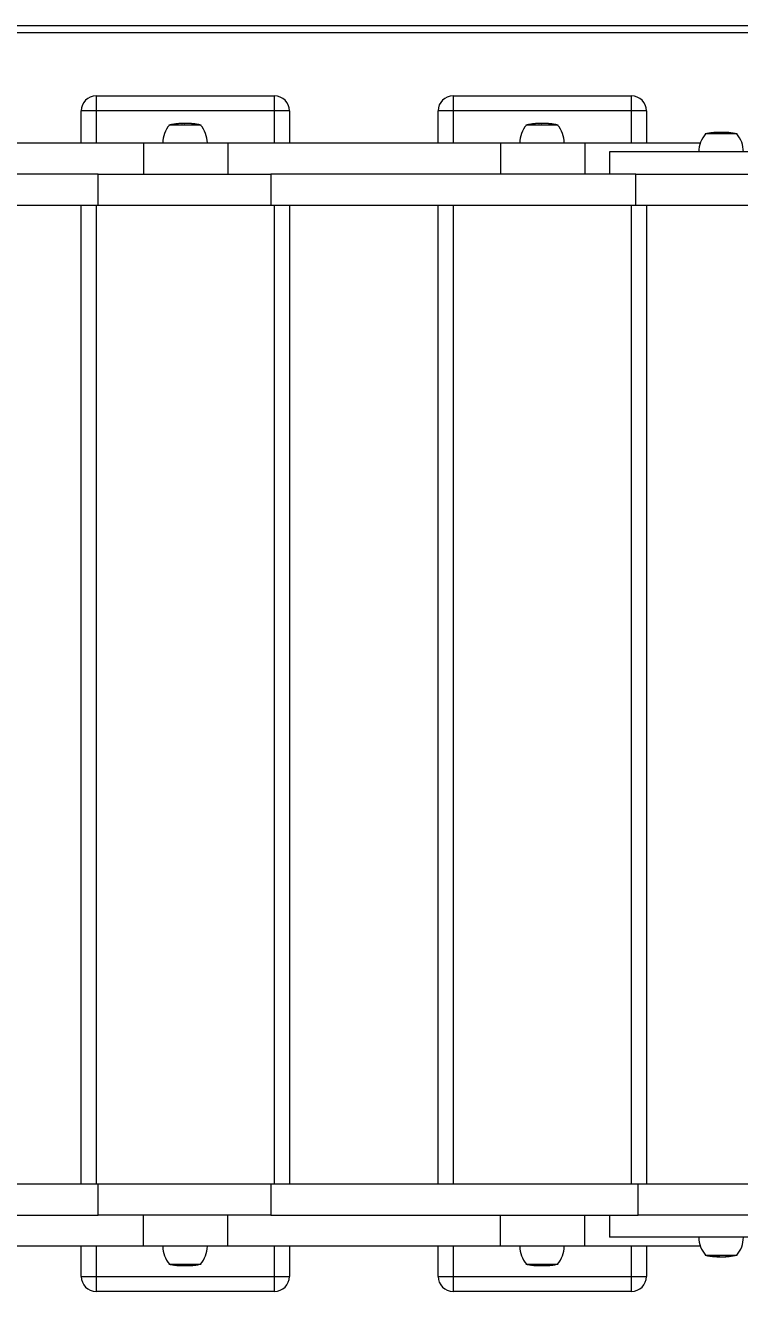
# Model space of a CAD drawing. Header units: millimetres. Extents: x -6334 to 5744, y -4425 to 2649.
# Drawn here: x -758 to -278, y 294 to 1149 of the extents above; entities that cross this region are included whole.
import ezdxf

# ---------------------------------------------------------------- set-up
doc = ezdxf.new("R2010")
doc.units = ezdxf.units.MM
for name, color, linetype in [('DIKOM_ОБЪЕКТ', 7, 'Continuous'), ('DIKOM_РАЗМЕР_ЗОНА', 7, 'Continuous'), ('DIKOM_РАЗМЕР_ОБЪЕКТА', 7, 'Continuous')]:
    doc.layers.add(name, color=color, linetype=linetype)
doc.styles.add('style1', font='arial.ttf', dxfattribs={"width": 0.8})
doc.dimstyles.new('1-50', dxfattribs={"dimtxt": 300, "dimasz": 200, "dimexe": 100, "dimexo": 0, "dimgap": 100, "dimtad": 0, "dimdec": 0, "dimtxsty": 'style1', "dimcen": 0, "dimclrd": 7, "dimclre": 7, "dimadec": 1, "dimazin": 2, "dimtfac": 1, "dimtdec": 0, "dimtmove": 0, "dimatfit": 3, "dimfxl": 0, "dimlwd": 25, "dimlwe": 18, "dimarcsym": 0})

# ---------------------------------------------------------------- blocks, each defined once
blk = doc.blocks.new('*D11')
at = {"layer": 'Defpoints', "color": 0, "transparency": 16777216}
for p in [(-4833.81, 531.61), (3566.19, 531.61), (3566.19, -3297.5)]:
    blk.add_point(p, dxfattribs=at)
at = {"layer": 'DIKOM_РАЗМЕР_ОБЪЕКТА', "color": 7, "lineweight": 18, "transparency": 16777216}
for p, q in [((-4833.81, 531.61), (-4833.81, -3397.5)), ((3566.19, 531.61), (3566.19, -3397.5))]:
    blk.add_line(p, q, dxfattribs=at)
at = {"layer": 'DIKOM_РАЗМЕР_ОБЪЕКТА', "color": 7, "lineweight": 25, "transparency": 16777216}
for p, q in [((-4633.81, -3297.5), (49.07, -3297.5)), ((3366.19, -3297.5), (965.3, -3297.5))]:
    blk.add_line(p, q, dxfattribs=at)
at = {"layer": 'DIKOM_РАЗМЕР_ОБЪЕКТА', "color": 7, "transparency": 16777216}
for points in [[(-4633.81, -3264.17), (-4633.81, -3330.84), (-4833.81, -3297.5)], [(3366.19, -3264.17), (3366.19, -3330.84), (3566.19, -3297.5)]]:
    blk.add_solid(points, dxfattribs=at)
at = {"layer": 'DIKOM_РАЗМЕР_ОБЪЕКТА', "color": 0, "transparency": 16777216, "insert": (507.19, -3297.5), "char_height": 300, "attachment_point": 5, "style": 'style1'}
blk.add_mtext('8400', dxfattribs=at)
blk = doc.blocks.new('*D12')
at = {"layer": 'Defpoints', "color": 0, "transparency": 16777216}
for p in [(-6333.81, 699.5), (5066.19, 699.5), (-6333.81, -4228.5)]:
    blk.add_point(p, dxfattribs=at)
at = {"layer": 'DIKOM_РАЗМЕР_ЗОНА', "color": 7, "lineweight": 18, "transparency": 16777216}
for p, q in [((-6333.81, 699.5), (-6333.81, -4328.5)), ((5066.19, 699.5), (5066.19, -4328.5))]:
    blk.add_line(p, q, dxfattribs=at)
at = {"layer": 'DIKOM_РАЗМЕР_ЗОНА', "color": 7, "lineweight": 25, "transparency": 16777216}
for p, q in [((-6133.81, -4228.5), (-32.7, -4228.5)), ((4866.19, -4228.5), (1047.08, -4228.5))]:
    blk.add_line(p, q, dxfattribs=at)
at = {"layer": 'DIKOM_РАЗМЕР_ЗОНА', "color": 7, "transparency": 16777216}
for points in [[(-6133.81, -4195.17), (-6133.81, -4261.84), (-6333.81, -4228.5)], [(4866.19, -4195.17), (4866.19, -4261.84), (5066.19, -4228.5)]]:
    blk.add_solid(points, dxfattribs=at)
at = {"layer": 'DIKOM_РАЗМЕР_ЗОНА', "color": 0, "transparency": 16777216, "insert": (507.19, -4228.5), "char_height": 300, "attachment_point": 5, "style": 'style1'}
blk.add_mtext('11400', dxfattribs=at)

msp = doc.modelspace()

# ---------------------------------------------------------------- linework, layer by layer
at = {"layer": 'DIKOM_ОБЪЕКТ', "color": 7, "linetype": 'Continuous', "lineweight": 15}
for p, q in [((-1366.86, 1149.5), (28.14, 1149.5)), ((73.14, 1144.5), (-1366.86, 1144.5)), ((-710.22, 1102.12), (-710.22, 1092.12)), ((-710.22, 1102.12), (-590.22, 1102.12)), ((-590.22, 1092.12), (-590.22, 1102.12)), ((-470.22, 1102.12), (-470.22, 1092.12)), ((-470.22, 1102.12), (-350.22, 1102.12)), ((-350.22, 1092.12), (-350.22, 1102.12)), ((-710.22, 1092.12), (-720.22, 1092.12)), ((-720.22, 1070.5), (-720.22, 1092.12)), ((-590.22, 1092.12), (-710.22, 1092.12)), ((-710.22, 1092.12), (-710.22, 1070.5)), ((-580.22, 1092.12), (-590.22, 1092.12)), ((-590.22, 1070.5), (-590.22, 1092.12)), ((-580.22, 1092.12), (-580.22, 1070.5)), ((-470.22, 1092.12), (-480.22, 1092.12)), ((-480.22, 1070.5), (-480.22, 1092.12)), ((-350.22, 1092.12), (-470.22, 1092.12)), ((-470.22, 1092.12), (-470.22, 1070.5)), ((-340.22, 1092.12), (-350.22, 1092.12)), ((-350.22, 1070.5), (-350.22, 1092.12)), ((-340.22, 1092.12), (-340.22, 1070.5)), ((-650.34, 1082.5), (-661.21, 1082.5)), ((-657.9, 1083.09), (-657.91, 1083.09)), ((-656.64, 1083.26), (-657.9, 1083.09)), ((-657.45, 1083.16), (-657.47, 1083.16)), ((-656.68, 1083.26), (-657.45, 1083.16)), ((-654.31, 1083.46), (-654.32, 1083.46)), ((-653.86, 1083.49), (-654.31, 1083.46)), ((-653.87, 1083.49), (-653.86, 1083.49)), ((-652.59, 1083.53), (-653.04, 1083.52)), ((-652.6, 1083.55), (-652.41, 1083.55)), ((-652.6, 1083.55), (-652.6, 1083.53)), ((-652.59, 1083.55), (-652.59, 1083.53)), ((-651.87, 1083.55), (-651.9, 1083.55)), ((-650.93, 1083.55), (-651.88, 1083.55)), ((-650.26, 1083.55), (-650.65, 1083.55)), ((-639.61, 1082.5), (-650.34, 1082.5)), ((-649.46, 1083.55), (-650.26, 1083.55)), ((-649.16, 1083.55), (-649.26, 1083.55)), ((-648.93, 1083.55), (-649.16, 1083.55)), ((-645.95, 1083.43), (-645.96, 1083.42)), ((-645.5, 1083.39), (-645.95, 1083.43)), ((-645.51, 1083.4), (-645.51, 1083.39)), ((-645.51, 1083.39), (-645.5, 1083.39)), ((-644.51, 1083.29), (-645.04, 1083.35)), ((-644.95, 1083.34), (-644.42, 1083.31)), ((-644.05, 1083.24), (-644.51, 1083.29)), ((-644.42, 1083.31), (-644.42, 1083.29)), ((-644.26, 1083.28), (-644.25, 1083.28)), ((-644.26, 1083.28), (-644.26, 1083)), ((-644.25, 1083.28), (-644.25, 1083)), ((-644.06, 1083.27), (-643.58, 1083.19)), ((-644.06, 1083.27), (-644.06, 1083)), ((-643.52, 1083.18), (-644.05, 1083.24)), ((-643.04, 1083.11), (-643.05, 1083.12)), ((-642.59, 1083.04), (-643.04, 1083.11)), ((-642.6, 1083.04), (-642.59, 1083.04)), ((-410.34, 1082.5), (-421.21, 1082.5)), ((-417.9, 1083.09), (-417.91, 1083.09)), ((-416.64, 1083.26), (-417.9, 1083.09)), ((-417.45, 1083.16), (-417.47, 1083.16)), ((-416.68, 1083.26), (-417.45, 1083.16)), ((-414.31, 1083.46), (-414.32, 1083.46)), ((-413.86, 1083.49), (-414.31, 1083.46)), ((-413.87, 1083.49), (-413.86, 1083.49)), ((-412.59, 1083.53), (-413.04, 1083.52)), ((-412.6, 1083.55), (-412.41, 1083.55)), ((-412.6, 1083.55), (-412.6, 1083.53)), ((-412.59, 1083.55), (-412.59, 1083.53)), ((-411.87, 1083.55), (-411.9, 1083.55)), ((-410.93, 1083.55), (-411.88, 1083.55)), ((-410.26, 1083.55), (-410.65, 1083.55)), ((-399.61, 1082.5), (-410.34, 1082.5)), ((-409.46, 1083.55), (-410.26, 1083.55)), ((-409.16, 1083.55), (-409.26, 1083.55)), ((-408.93, 1083.55), (-409.16, 1083.55)), ((-405.95, 1083.43), (-405.96, 1083.42)), ((-405.5, 1083.39), (-405.95, 1083.43)), ((-405.51, 1083.4), (-405.51, 1083.39)), ((-405.51, 1083.39), (-405.5, 1083.39)), ((-404.51, 1083.29), (-405.04, 1083.35)), ((-404.95, 1083.34), (-404.42, 1083.31)), ((-404.05, 1083.24), (-404.51, 1083.29)), ((-404.42, 1083.31), (-404.42, 1083.29)), ((-404.26, 1083.28), (-404.25, 1083.28)), ((-404.26, 1083.28), (-404.26, 1083)), ((-404.25, 1083.28), (-404.25, 1083)), ((-404.06, 1083.27), (-403.58, 1083.19)), ((-404.06, 1083.27), (-404.06, 1083)), ((-403.52, 1083.18), (-404.05, 1083.24)), ((-403.04, 1083.11), (-403.05, 1083.12)), ((-402.59, 1083.04), (-403.04, 1083.11)), ((-402.6, 1083.04), (-402.59, 1083.04)), ((-861.56, 1070.5), (-678.35, 1070.5)), ((-678.35, 1070.5), (-678.35, 1049.5)), ((-678.35, 1070.5), (-621.56, 1070.5)), ((-621.56, 1070.5), (-621.56, 1049.5)), ((-621.56, 1070.5), (-438.35, 1070.5)), ((-438.35, 1070.5), (-438.35, 1049.5)), ((-438.35, 1070.5), (-381.56, 1070.5)), ((-381.56, 1070.5), (-381.56, 1049.5)), ((-381.56, 1070.5), (-303.91, 1070.5)), ((-286.12, 1076.5), (-300.75, 1076.5)), ((-297.64, 1077.08), (-297.08, 1077.16)), ((-296.39, 1077.09), (-297.64, 1077.08)), ((-297.07, 1077.16), (-296.36, 1077.25)), ((-296.11, 1077.16), (-297.07, 1077.16)), ((-296.5, 1077.24), (-296.5, 1077.23)), ((-295.21, 1077.26), (-296.39, 1077.09)), ((-295.4, 1077.26), (-296.11, 1077.16)), ((-296.11, 1077.13), (-296.11, 1077.16)), ((-295.4, 1077.23), (-295.4, 1077.26)), ((-294.28, 1077.45), (-293.86, 1077.48)), ((-293.04, 1077.46), (-294.14, 1077.46)), ((-292.61, 1077.49), (-293.04, 1077.46)), ((-291.42, 1077.53), (-291.85, 1077.52)), ((-291.3, 1077.55), (-291.5, 1077.55)), ((-289.96, 1077.55), (-291.31, 1077.55)), ((-289.63, 1077.55), (-289.96, 1077.55)), ((-289.69, 1077.55), (-289.96, 1077.55)), ((-288.67, 1077.55), (-289.3, 1077.55)), ((-289.24, 1077.56), (-289.24, 1077.55)), ((-288.51, 1077.55), (-288.67, 1077.55)), ((-288.48, 1077.55), (-288.51, 1077.55)), ((-279.15, 1076.5), (-286.12, 1076.5)), ((-364.95, 1064.5), (-364.95, 1049.5)), ((-214.95, 1064.5), (-364.95, 1064.5)), ((-708.74, 1049.5), (-955.58, 1049.5)), ((-708.74, 1028.5), (-708.74, 1049.5)), ((-708.74, 1049.5), (-592.62, 1049.5)), ((-592.62, 1049.5), (-592.62, 1028.5)), ((-347.23, 1049.5), (-592.62, 1049.5)), ((-347.23, 1028.5), (-347.23, 1049.5)), ((-347.23, 1049.5), (-235.52, 1049.5)), ((-708.74, 1028.5), (-955.58, 1028.5)), ((-720.22, 370.5), (-720.22, 1028.5)), ((-710.22, 1028.5), (-710.22, 370.5)), ((-592.62, 1028.5), (-708.74, 1028.5)), ((-347.23, 1028.5), (-592.62, 1028.5)), ((-590.22, 370.5), (-590.22, 1028.5)), ((-580.22, 1028.5), (-580.22, 370.5)), ((-480.22, 370.5), (-480.22, 1028.5)), ((-470.22, 1028.5), (-470.22, 370.5)), ((-350.22, 370.5), (-350.22, 1028.5)), ((-235.52, 1028.5), (-347.23, 1028.5)), ((-340.22, 1028.5), (-340.22, 370.5)), ((-954.12, 370.5), (-708.73, 370.5)), ((-708.73, 349.5), (-708.73, 370.5)), ((-708.73, 370.5), (-592.61, 370.5)), ((-592.61, 370.5), (-592.61, 349.5)), ((-592.61, 370.5), (-345.77, 370.5)), ((-345.77, 349.5), (-345.77, 370.5)), ((-345.77, 370.5), (-234.1, 370.5)), ((-954.12, 349.5), (-708.73, 349.5)), ((-592.61, 349.5), (-708.73, 349.5)), ((-678.35, 328.5), (-678.35, 349.5)), ((-621.56, 328.5), (-621.56, 349.5)), ((-592.61, 349.5), (-345.77, 349.5)), ((-438.35, 328.5), (-438.35, 349.5)), ((-381.56, 328.5), (-381.56, 349.5)), ((-364.95, 349.5), (-364.95, 334.5)), ((-234.1, 349.5), (-345.77, 349.5)), ((-214.95, 334.5), (-364.95, 334.5)), ((-678.35, 328.5), (-861.56, 328.5)), ((-720.22, 308.12), (-720.22, 328.5)), ((-710.22, 328.5), (-710.22, 308.12)), ((-621.56, 328.5), (-678.35, 328.5)), ((-438.35, 328.5), (-621.56, 328.5)), ((-590.22, 308.12), (-590.22, 328.5)), ((-580.22, 328.5), (-580.22, 308.12)), ((-480.22, 308.12), (-480.22, 328.5)), ((-470.22, 328.5), (-470.22, 308.12)), ((-381.56, 328.5), (-438.35, 328.5)), ((-303.91, 328.5), (-381.56, 328.5)), ((-350.22, 308.12), (-350.22, 328.5)), ((-340.22, 328.5), (-340.22, 308.12)), ((-300.75, 322.5), (-279.15, 322.5)), ((-297.55, 321.91), (-296.31, 321.92)), ((-296.99, 321.83), (-297.55, 321.91)), ((-296.27, 321.74), (-296.98, 321.84)), ((-296.98, 321.84), (-296.03, 321.84)), ((-296.37, 321.75), (-296.37, 321.75)), ((-296.31, 321.92), (-295.17, 321.76)), ((-296.03, 321.84), (-296.03, 321.88)), ((-296.03, 321.84), (-295.33, 321.75)), ((-295.33, 321.78), (-295.33, 321.75)), ((-294.2, 321.54), (-292.95, 321.55)), ((-293.77, 321.51), (-294.2, 321.54)), ((-292.95, 321.55), (-292.53, 321.52)), ((-292.58, 321.47), (-292.7, 321.47)), ((-291.76, 321.48), (-291.34, 321.47)), ((-291.43, 321.45), (-291.35, 321.45)), ((-290.93, 321.45), (-291.39, 321.45)), ((-291.35, 321.45), (-290.94, 321.45)), ((-290.34, 321.45), (-289.66, 321.45)), ((-289.66, 321.45), (-288.75, 321.45)), ((-289.16, 321.45), (-289.16, 321.44)), ((-288.75, 321.45), (-288.55, 321.45)), ((-288.55, 321.45), (-288.48, 321.45)), ((-285.13, 321.58), (-284.47, 321.64)), ((-720.22, 308.12), (-710.22, 308.12)), ((-710.22, 308.12), (-710.22, 298.12)), ((-710.22, 308.12), (-590.22, 308.12)), ((-661.21, 316.5), (-639.61, 316.5)), ((-657.47, 315.85), (-657.92, 315.91)), ((-657.91, 315.91), (-657.9, 315.92)), ((-657.9, 315.92), (-656.69, 315.76)), ((-657.47, 315.86), (-657.47, 315.84)), ((-657.47, 315.84), (-657.45, 315.84)), ((-657.45, 315.84), (-656.7, 315.75)), ((-654.32, 315.54), (-654.31, 315.55)), ((-653.88, 315.51), (-654.32, 315.54)), ((-654.31, 315.55), (-653.86, 315.52)), ((-653.88, 315.51), (-653.88, 315.52)), ((-652.61, 315.47), (-653.06, 315.48)), ((-653.04, 315.49), (-652.59, 315.47)), ((-652.61, 315.47), (-652.61, 315.47)), ((-652.6, 315.45), (-652.6, 315.47)), ((-652.6, 315.45), (-652.6, 315.47)), ((-652, 315.45), (-652.18, 315.45)), ((-651.88, 315.45), (-650.93, 315.45)), ((-650.63, 315.45), (-649.58, 315.45)), ((-649.58, 315.45), (-649.47, 315.45)), ((-649.32, 315.45), (-649.49, 315.45)), ((-649.25, 315.45), (-648.93, 315.45)), ((-646.55, 315.52), (-646.55, 316)), ((-645.96, 315.58), (-645.95, 315.58)), ((-645.95, 315.58), (-645.24, 315.64)), ((-645.52, 315.61), (-645.95, 315.58)), ((-645.52, 315.61), (-645.52, 315.62)), ((-645.5, 315.6), (-645.51, 315.61)), ((-645.5, 315.6), (-645.5, 315.62)), ((-645.48, 315.6), (-645.5, 315.6)), ((-645.06, 315.65), (-645.48, 315.6)), ((-645.48, 315.6), (-645.48, 315.62)), ((-645.24, 315.64), (-644.64, 315.68)), ((-643.86, 315.77), (-643.22, 315.87)), ((-643.05, 315.88), (-643.49, 315.83)), ((-643.22, 315.87), (-642.59, 315.96)), ((-643.05, 315.88), (-643.05, 315.9)), ((-643.04, 315.88), (-643.05, 315.88)), ((-643.05, 315.88), (-643.04, 315.88)), ((-642.61, 315.96), (-643.04, 315.89)), ((-643.04, 315.88), (-643.04, 315.9)), ((-642.61, 315.96), (-642.61, 315.96)), ((-642.59, 315.96), (-642.6, 315.96)), ((-590.22, 308.12), (-580.22, 308.12)), ((-590.22, 298.12), (-590.22, 308.12)), ((-480.22, 308.12), (-470.22, 308.12)), ((-470.22, 308.12), (-470.22, 298.12)), ((-470.22, 308.12), (-350.22, 308.12)), ((-421.21, 316.5), (-399.61, 316.5)), ((-417.47, 315.85), (-417.92, 315.91)), ((-417.91, 315.91), (-417.9, 315.92)), ((-417.9, 315.92), (-416.69, 315.76)), ((-417.47, 315.86), (-417.47, 315.84)), ((-417.47, 315.84), (-417.45, 315.84)), ((-417.45, 315.84), (-416.7, 315.75)), ((-414.32, 315.54), (-414.31, 315.55)), ((-413.88, 315.51), (-414.32, 315.54)), ((-414.31, 315.55), (-413.86, 315.52)), ((-413.88, 315.51), (-413.88, 315.52)), ((-412.61, 315.47), (-413.06, 315.48)), ((-413.04, 315.49), (-412.59, 315.47)), ((-412.61, 315.47), (-412.61, 315.47)), ((-412.6, 315.45), (-412.6, 315.47)), ((-412.6, 315.45), (-412.6, 315.47)), ((-412, 315.45), (-412.18, 315.45)), ((-411.88, 315.45), (-410.93, 315.45)), ((-410.63, 315.45), (-409.58, 315.45)), ((-409.58, 315.45), (-409.47, 315.45)), ((-409.32, 315.45), (-409.49, 315.45)), ((-409.25, 315.45), (-408.93, 315.45)), ((-406.55, 315.52), (-406.55, 316)), ((-405.96, 315.58), (-405.95, 315.58)), ((-405.95, 315.58), (-405.24, 315.64)), ((-405.52, 315.61), (-405.95, 315.58)), ((-405.52, 315.61), (-405.52, 315.62)), ((-405.5, 315.6), (-405.51, 315.61)), ((-405.5, 315.6), (-405.5, 315.62)), ((-405.48, 315.6), (-405.5, 315.6)), ((-405.06, 315.65), (-405.48, 315.6)), ((-405.48, 315.6), (-405.48, 315.62)), ((-405.24, 315.64), (-404.64, 315.68)), ((-403.86, 315.77), (-403.22, 315.87)), ((-403.05, 315.88), (-403.49, 315.83)), ((-403.22, 315.87), (-402.59, 315.96)), ((-403.05, 315.88), (-403.05, 315.9)), ((-403.04, 315.88), (-403.05, 315.88)), ((-403.05, 315.88), (-403.04, 315.88)), ((-402.61, 315.96), (-403.04, 315.89)), ((-403.04, 315.88), (-403.04, 315.9)), ((-402.61, 315.96), (-402.61, 315.96)), ((-402.59, 315.96), (-402.6, 315.96)), ((-350.22, 298.12), (-350.22, 308.12)), ((-350.22, 308.12), (-340.22, 308.12)), ((-590.22, 298.12), (-710.22, 298.12)), ((-350.22, 298.12), (-470.22, 298.12))]:
    msp.add_line(p, q, dxfattribs=at)
at = {"layer": 'DIKOM_ОБЪЕКТ', "color": 7, "linetype": 'Continuous', "lineweight": 15, "flags": 128}
for points in [[(-643.48, 315.8), (-643.43, 315.81), (-643.37, 315.82), (-643.32, 315.83), (-643.26, 315.83), (-643.21, 315.84), (-643.16, 315.85), (-643.1, 315.86), (-643.05, 315.86)], [(-403.48, 315.8), (-403.43, 315.81), (-403.37, 315.82), (-403.32, 315.83), (-403.26, 315.83), (-403.21, 315.84), (-403.16, 315.85), (-403.1, 315.86), (-403.05, 315.86)]]:
    msp.add_lwpolyline(points, dxfattribs=at)
at = {"layer": 'DIKOM_ОБЪЕКТ', "color": 7, "linetype": 'Continuous', "lineweight": 15}
for centre, radius, start, end in [((-710.22, 1092.12), 10, 90, 180), ((-590.22, 1092.12), 10, 0, 90), ((-470.22, 1092.12), 10, 90, 180), ((-350.22, 1092.12), 10, 0, 90), ((-646.73, 1070.34), 18.68, 139.37884, 179.50907), ((-651.88, 1041.72), 41.84, 98.30033, 102.87962), ((-651.88, 1041.72), 41.84, 94.92894, 97.66997), ((-651.88, 1041.72), 41.84, 93.34938, 94.30938), ((-651.88, 1041.72), 41.84, 91.60238, 92.72417), ((-651.88, 1041.72), 41.84, 90, 90.36892), ((-648.93, 1041.72), 41.84, 87.39809, 90), ((-648.93, 1041.72), 41.84, 85.92685, 86.77427), ((-648.93, 1041.72), 41.84, 84.66267, 85.3033), ((-648.93, 1041.72), 41.84, 83.07159, 84.08144), ((-648.93, 1041.72), 41.84, 81.91576, 82.55803), ((-648.93, 1041.72), 41.84, 77.12038, 81.28425), ((-654.08, 1070.34), 18.68, 0.49093, 40.62116), ((-406.73, 1070.34), 18.68, 139.37884, 179.50907), ((-411.88, 1041.72), 41.84, 98.30033, 102.87962), ((-411.88, 1041.72), 41.84, 94.92894, 97.66997), ((-411.88, 1041.72), 41.84, 93.34938, 94.30938), ((-411.88, 1041.72), 41.84, 91.60238, 92.72417), ((-411.88, 1041.72), 41.84, 90, 90.36892), ((-408.93, 1041.72), 41.84, 87.39809, 90), ((-408.93, 1041.72), 41.84, 85.92685, 86.77427), ((-408.93, 1041.72), 41.84, 84.66267, 85.3033), ((-408.93, 1041.72), 41.84, 83.07159, 84.08144), ((-408.93, 1041.72), 41.84, 81.91576, 82.55803), ((-408.93, 1041.72), 41.84, 77.12038, 81.28425), ((-414.08, 1070.34), 18.68, 0.49093, 40.62116), ((-286.28, 1064.34), 18.68, 139.37884, 179.50907), ((-291.43, 1035.72), 41.84, 95.73571, 102.87962), ((-291.43, 1035.72), 41.84, 93.72055, 95.73571), ((-291.43, 1035.72), 41.84, 91.85325, 93.05349), ((-291.43, 1035.72), 41.84, 90.47594, 91.18761), ((-288.48, 1035.72), 41.84, 90, 90.53333), ((-288.48, 1035.72), 41.84, 87.87064, 90), ((-288.48, 1035.72), 41.84, 85.52986, 87.20728), ((-288.48, 1035.72), 41.84, 84.92801, 85.52986), ((-288.48, 1035.72), 41.84, 77.12038, 84.92801), ((-293.63, 1064.34), 18.68, 0.49093, 40.62116), ((-286.28, 334.66), 18.68, 180.49093, 220.62116), ((-293.63, 334.66), 18.68, 319.37884, 359.50907), ((-646.73, 328.66), 18.68, 180.49093, 220.62116), ((-654.08, 328.66), 18.68, 319.37884, 359.50907), ((-406.73, 328.66), 18.68, 180.49093, 220.62116), ((-414.08, 328.66), 18.68, 319.37884, 359.50907), ((-291.43, 363.28), 41.84, 257.12038, 266.28083), ((-291.43, 363.28), 41.84, 268.80931, 270), ((-288.48, 363.28), 41.84, 270, 272.42472), ((-288.48, 363.28), 41.84, 273.03559, 274.49458), ((-288.48, 363.28), 41.84, 275.49956, 282.87962), ((-710.22, 308.12), 10, 180, 270), ((-651.88, 357.28), 41.84, 257.12038, 261.69958), ((-651.88, 357.28), 41.84, 262.3311, 265.09736), ((-651.88, 357.28), 41.84, 265.74802, 266.64999), ((-651.88, 357.28), 41.84, 267.27458, 268.39587), ((-651.88, 357.28), 41.84, 269.59572, 270), ((-648.93, 357.28), 41.84, 270, 272.64345), ((-648.93, 357.28), 41.84, 273.27142, 274.07339), ((-648.93, 357.28), 41.84, 274.69774, 275.30981), ((-648.93, 357.28), 41.84, 275.88897, 276.9689), ((-648.93, 357.28), 41.84, 278.71513, 282.87962), ((-590.22, 308.12), 10, 270, 0), ((-470.22, 308.12), 10, 180, 270), ((-411.88, 357.28), 41.84, 257.12038, 261.69958), ((-411.88, 357.28), 41.84, 262.3311, 265.09736), ((-411.88, 357.28), 41.84, 265.74802, 266.64999), ((-411.88, 357.28), 41.84, 267.27458, 268.39587), ((-411.88, 357.28), 41.84, 269.59572, 270), ((-408.93, 357.28), 41.84, 270, 272.64345), ((-408.93, 357.28), 41.84, 273.27142, 274.07339), ((-408.93, 357.28), 41.84, 274.69774, 275.30981), ((-408.93, 357.28), 41.84, 275.88897, 276.9689), ((-408.93, 357.28), 41.84, 278.71513, 282.87962), ((-350.22, 308.12), 10, 270, 0)]:
    msp.add_arc(centre, radius, start, end, dxfattribs=at)
for points, knots in [([(-655.46, 1083.4), (-655.47, 1083.4), (-655.48, 1083.4), (-655.65, 1083.38), (-655.86, 1083.35), (-656.17, 1083.32), (-656.47, 1083.29), (-656.65, 1083.27), (-656.68, 1083.26)], [0, 0, 0, 0, 0.30602, 0.461631, 0.588463, 0.743752, 0.947742, 1, 1, 1, 1]), ([(-655.01, 1083.44), (-655.03, 1083.43), (-655.06, 1083.43), (-655.33, 1083.4), (-655.61, 1083.37), (-656.05, 1083.32), (-656.4, 1083.28), (-656.64, 1083.26)], [0, 0, 0, 0, 0.3214528, 0.4836507, 0.614789, 0.7455687, 1, 1, 1, 1]), ([(-653.04, 1083.52), (-653.04, 1083.52), (-653.05, 1083.54), (-653.05, 1083.53), (-653.05, 1083.53)], [0, 0, 0, 0, 0.377235, 1, 1, 1, 1]), ([(-652.61, 1083.53), (-652.61, 1083.53), (-652.6, 1083.54), (-652.6, 1083.55), (-652.6, 1083.55)], [0, 0, 0, 0, 0.343851, 1, 1, 1, 1]), ([(-652.59, 1083.55), (-652.59, 1083.55), (-652.59, 1083.54), (-652.59, 1083.54), (-652.59, 1083.53)], [0, 0, 0, 0, 0.36311, 1, 1, 1, 1]), ([(-652.15, 1083.55), (-652.18, 1083.55), (-652.33, 1083.55), (-652.48, 1083.55), (-652.59, 1083.55)], [0, 0, 0, 0, 0.196819, 1, 1, 1, 1]), ([(-650.73, 1083.55), (-650.8, 1083.55), (-650.87, 1083.55), (-650.93, 1083.55), (-650.93, 1083.55)], [0, 0, 0, 0, 0.993083, 1, 1, 1, 1]), ([(-650.85, 1083.55), (-650.8, 1083.55), (-650.73, 1083.55), (-650.66, 1083.55), (-650.64, 1083.55)], [0, 0, 0, 0, 0.756229, 1, 1, 1, 1]), ([(-650.12, 1083.55), (-650.21, 1083.55), (-650.42, 1083.55), (-650.62, 1083.55), (-650.73, 1083.55)], [0, 0, 0, 0, 0.447802, 1, 1, 1, 1]), ([(-650.12, 1083.55), (-650.19, 1083.55), (-650.26, 1083.55), (-650.34, 1083.55), (-650.35, 1083.55)], [0, 0, 0, 0, 0.859611, 1, 1, 1, 1]), ([(-648.22, 1083.53), (-648.4, 1083.54), (-648.77, 1083.55), (-649.22, 1083.55), (-649.4, 1083.55), (-649.47, 1083.55)], [0, 0, 0, 0, 0.392712, 0.789683, 1, 1, 1, 1]), ([(-648.23, 1083.54), (-648.4, 1083.54), (-648.7, 1083.55), (-649.05, 1083.55), (-649.25, 1083.55), (-649.31, 1083.55), (-649.32, 1083.55)], [0, 0, 0, 0, 0.3732856, 0.6486907, 0.9233344, 1, 1, 1, 1]), ([(-647.01, 1083.51), (-647.02, 1083.51), (-647.05, 1083.51), (-647.32, 1083.52), (-647.62, 1083.52), (-647.94, 1083.53), (-648.15, 1083.54), (-648.23, 1083.54)], [0, 0, 0, 0, 0.332126, 0.51808, 0.70433, 0.883949, 1, 1, 1, 1]), ([(-646.55, 1083.48), (-646.57, 1083.49), (-646.6, 1083.49), (-646.94, 1083.5), (-647.37, 1083.51), (-647.82, 1083.52), (-648.11, 1083.53), (-648.22, 1083.53)], [0, 0, 0, 0, 0.284202, 0.485157, 0.686039, 0.881341, 1, 1, 1, 1]), ([(-644.42, 1083.31), (-644.4, 1083.3), (-644.37, 1083.3), (-644.31, 1083.29), (-644.28, 1083.28), (-644.26, 1083.28)], [0, 0, 0, 0, 0.283383, 0.567176, 1, 1, 1, 1]), ([(-644.25, 1083.28), (-644.22, 1083.28), (-644.17, 1083.27), (-644.11, 1083.27), (-644.08, 1083.27), (-644.06, 1083.27)], [0, 0, 0, 0, 0.499905, 0.749806, 1, 1, 1, 1]), ([(-415.46, 1083.4), (-415.47, 1083.4), (-415.48, 1083.4), (-415.65, 1083.38), (-415.86, 1083.35), (-416.17, 1083.32), (-416.47, 1083.29), (-416.65, 1083.27), (-416.68, 1083.26)], [0, 0, 0, 0, 0.30602, 0.461631, 0.588462, 0.743756, 0.947744, 1, 1, 1, 1]), ([(-415.01, 1083.44), (-415.03, 1083.43), (-415.06, 1083.43), (-415.33, 1083.4), (-415.61, 1083.37), (-416.05, 1083.32), (-416.4, 1083.28), (-416.64, 1083.26)], [0, 0, 0, 0, 0.321452, 0.483651, 0.614787, 0.745567, 1, 1, 1, 1]), ([(-413.04, 1083.52), (-413.04, 1083.52), (-413.05, 1083.54), (-413.05, 1083.53), (-413.05, 1083.53)], [0, 0, 0, 0, 0.3772352, 1, 1, 1, 1]), ([(-412.61, 1083.53), (-412.61, 1083.53), (-412.6, 1083.54), (-412.6, 1083.55), (-412.6, 1083.55)], [0, 0, 0, 0, 0.343851, 1, 1, 1, 1]), ([(-412.59, 1083.55), (-412.59, 1083.55), (-412.59, 1083.54), (-412.59, 1083.54), (-412.59, 1083.53)], [0, 0, 0, 0, 0.36311, 1, 1, 1, 1]), ([(-412.15, 1083.55), (-412.18, 1083.55), (-412.33, 1083.55), (-412.48, 1083.55), (-412.59, 1083.55)], [0, 0, 0, 0, 0.19682, 1, 1, 1, 1]), ([(-410.73, 1083.55), (-410.8, 1083.55), (-410.87, 1083.55), (-410.93, 1083.55), (-410.93, 1083.55)], [0, 0, 0, 0, 0.99308, 1, 1, 1, 1]), ([(-410.85, 1083.55), (-410.8, 1083.55), (-410.73, 1083.55), (-410.66, 1083.55), (-410.64, 1083.55)], [0, 0, 0, 0, 0.756217, 1, 1, 1, 1]), ([(-410.12, 1083.55), (-410.21, 1083.55), (-410.42, 1083.55), (-410.62, 1083.55), (-410.73, 1083.55)], [0, 0, 0, 0, 0.4478008, 1, 1, 1, 1]), ([(-410.12, 1083.55), (-410.19, 1083.55), (-410.26, 1083.55), (-410.34, 1083.55), (-410.35, 1083.55)], [0, 0, 0, 0, 0.85961, 1, 1, 1, 1]), ([(-408.22, 1083.53), (-408.4, 1083.54), (-408.77, 1083.55), (-409.22, 1083.55), (-409.4, 1083.55), (-409.47, 1083.55)], [0, 0, 0, 0, 0.392707, 0.789686, 1, 1, 1, 1]), ([(-408.23, 1083.54), (-408.4, 1083.54), (-408.7, 1083.55), (-409.05, 1083.55), (-409.25, 1083.55), (-409.31, 1083.55), (-409.32, 1083.55)], [0, 0, 0, 0, 0.373281, 0.648686, 0.923331, 1, 1, 1, 1]), ([(-407.01, 1083.51), (-407.02, 1083.51), (-407.05, 1083.51), (-407.32, 1083.52), (-407.62, 1083.52), (-407.94, 1083.53), (-408.15, 1083.54), (-408.23, 1083.54)], [0, 0, 0, 0, 0.332124, 0.51808, 0.704327, 0.88395, 1, 1, 1, 1]), ([(-406.55, 1083.48), (-406.57, 1083.49), (-406.6, 1083.49), (-406.94, 1083.5), (-407.37, 1083.51), (-407.82, 1083.52), (-408.11, 1083.53), (-408.22, 1083.53)], [0, 0, 0, 0, 0.284202, 0.485155, 0.686037, 0.881341, 1, 1, 1, 1]), ([(-404.42, 1083.31), (-404.4, 1083.3), (-404.37, 1083.3), (-404.31, 1083.29), (-404.28, 1083.28), (-404.26, 1083.28)], [0, 0, 0, 0, 0.283385, 0.567178, 1, 1, 1, 1]), ([(-404.25, 1083.28), (-404.22, 1083.28), (-404.17, 1083.27), (-404.11, 1083.27), (-404.08, 1083.27), (-404.06, 1083.27)], [0, 0, 0, 0, 0.499905, 0.749804, 1, 1, 1, 1]), ([(-296.5, 1077.24), (-296.28, 1077.27), (-295.93, 1077.31), (-295.41, 1077.36), (-294.99, 1077.4), (-294.57, 1077.43), (-294.4, 1077.43), (-294.3, 1077.44)], [0, 0, 0, 0, 0.255387, 0.400666, 0.545886, 0.749512, 1, 1, 1, 1]), ([(-296.36, 1077.25), (-296.21, 1077.27), (-295.97, 1077.3), (-295.61, 1077.34), (-295.3, 1077.37), (-294.98, 1077.39), (-294.82, 1077.4), (-294.74, 1077.4), (-294.73, 1077.4)], [0, 0, 0, 0, 0.23009, 0.367388, 0.505636, 0.689861, 0.956873, 1, 1, 1, 1]), ([(-294.73, 1077.4), (-294.66, 1077.4), (-294.56, 1077.4), (-294.58, 1077.38), (-294.69, 1077.35), (-294.92, 1077.32), (-295.19, 1077.29), (-295.36, 1077.27), (-295.4, 1077.26)], [0, 0, 0, 0, 0.306037, 0.461699, 0.588474, 0.74375, 0.947733, 1, 1, 1, 1]), ([(-294.14, 1077.42), (-294.14, 1077.42), (-294.1, 1077.42), (-294.18, 1077.4), (-294.33, 1077.37), (-294.67, 1077.32), (-294.99, 1077.28), (-295.21, 1077.26)], [0, 0, 0, 0, 0.029574, 0.261603, 0.449024, 0.636092, 1, 1, 1, 1]), ([(-293.86, 1077.48), (-293.76, 1077.49), (-293.35, 1077.52), (-292.93, 1077.5), (-292.61, 1077.49)], [0, 0, 0, 0, 0.224988, 1, 1, 1, 1]), ([(-291.85, 1077.52), (-291.92, 1077.52), (-292.23, 1077.54), (-292.54, 1077.53), (-292.78, 1077.52)], [0, 0, 0, 0, 0.236055, 1, 1, 1, 1]), ([(-292.67, 1077.53), (-292.6, 1077.53), (-292.4, 1077.54), (-292.2, 1077.55), (-292.07, 1077.55)], [0, 0, 0, 0, 0.343917, 1, 1, 1, 1]), ([(-292.07, 1077.55), (-292.01, 1077.55), (-291.87, 1077.55), (-291.74, 1077.55), (-291.67, 1077.55)], [0, 0, 0, 0, 0.480995, 1, 1, 1, 1]), ([(-291.86, 1077.55), (-291.81, 1077.55), (-291.66, 1077.54), (-291.51, 1077.54), (-291.42, 1077.53)], [0, 0, 0, 0, 0.363232, 1, 1, 1, 1]), ([(-291.5, 1077.55), (-291.55, 1077.55), (-291.67, 1077.55), (-291.79, 1077.55), (-291.86, 1077.55)], [0, 0, 0, 0, 0.395353, 1, 1, 1, 1]), ([(-289.12, 1077.55), (-289.2, 1077.55), (-289.39, 1077.55), (-289.59, 1077.55), (-289.69, 1077.55)], [0, 0, 0, 0, 0.447769, 1, 1, 1, 1]), ([(-289.12, 1077.55), (-289.21, 1077.55), (-289.32, 1077.55), (-289.43, 1077.55), (-289.45, 1077.55)], [0, 0, 0, 0, 0.8478675, 1, 1, 1, 1]), ([(-287.32, 1077.53), (-287.5, 1077.54), (-287.86, 1077.55), (-288.35, 1077.55), (-288.6, 1077.55), (-288.69, 1077.55)], [0, 0, 0, 0, 0.39074, 0.785749, 1, 1, 1, 1]), ([(-287.47, 1077.54), (-287.64, 1077.54), (-287.93, 1077.55), (-288.31, 1077.55), (-288.48, 1077.55), (-288.54, 1077.55)], [0, 0, 0, 0, 0.456824, 0.793934, 1, 1, 1, 1]), ([(-286.73, 1077.51), (-286.74, 1077.52), (-286.77, 1077.52), (-286.95, 1077.52), (-287.21, 1077.53), (-287.4, 1077.54), (-287.47, 1077.54)], [0, 0, 0, 0, 0.1633895, 0.4867182, 0.7985334, 1, 1, 1, 1]), ([(-286.44, 1077.5), (-286.49, 1077.5), (-286.63, 1077.51), (-286.96, 1077.52), (-287.22, 1077.53), (-287.32, 1077.53)], [0, 0, 0, 0, 0.292841, 0.732679, 1, 1, 1, 1]), ([(-294.21, 321.56), (-294.33, 321.57), (-294.53, 321.57), (-294.96, 321.6), (-295.32, 321.63), (-295.81, 321.68), (-296.14, 321.72), (-296.37, 321.75)], [0, 0, 0, 0, 0.321507, 0.483696, 0.614777, 0.745569, 1, 1, 1, 1]), ([(-294.63, 321.6), (-294.71, 321.6), (-294.84, 321.6), (-295.15, 321.62), (-295.42, 321.65), (-295.78, 321.68), (-296.06, 321.71), (-296.23, 321.73), (-296.27, 321.74)], [0, 0, 0, 0, 0.306092, 0.461604, 0.588427, 0.743724, 0.947726, 1, 1, 1, 1]), ([(-295.33, 321.75), (-295.17, 321.73), (-294.93, 321.7), (-294.66, 321.66), (-294.51, 321.63), (-294.45, 321.61), (-294.54, 321.6), (-294.62, 321.6), (-294.63, 321.6)], [0, 0, 0, 0, 0.230072, 0.36737, 0.505627, 0.68977, 0.956812, 1, 1, 1, 1]), ([(-295.17, 321.76), (-294.95, 321.73), (-294.6, 321.69), (-294.24, 321.64), (-294.06, 321.6), (-294.01, 321.57), (-294.13, 321.57), (-294.21, 321.56)], [0, 0, 0, 0, 0.2554006, 0.4006383, 0.5458485, 0.7494883, 1, 1, 1, 1]), ([(-292.53, 321.52), (-292.62, 321.51), (-293.04, 321.48), (-293.45, 321.5), (-293.77, 321.51)], [0, 0, 0, 0, 0.224988, 1, 1, 1, 1]), ([(-292.78, 321.47), (-292.49, 321.46), (-292.15, 321.46), (-291.81, 321.48), (-291.76, 321.48)], [0, 0, 0, 0, 0.864051, 1, 1, 1, 1]), ([(-292.15, 321.45), (-292.2, 321.45), (-292.34, 321.46), (-292.49, 321.46), (-292.58, 321.47)], [0, 0, 0, 0, 0.363123, 1, 1, 1, 1]), ([(-291.39, 321.45), (-291.49, 321.45), (-291.74, 321.45), (-291.99, 321.45), (-292.15, 321.45)], [0, 0, 0, 0, 0.395334, 1, 1, 1, 1]), ([(-291.34, 321.47), (-291.41, 321.47), (-291.6, 321.46), (-291.8, 321.45), (-291.93, 321.45)], [0, 0, 0, 0, 0.343927, 1, 1, 1, 1]), ([(-291.93, 321.45), (-291.8, 321.45), (-291.12, 321.45), (-290.36, 321.45), (-289.74, 321.45), (-289.66, 321.45)], [0, 0, 0, 0, 0.17939, 0.896955, 1, 1, 1, 1]), ([(-290.97, 321.45), (-290.89, 321.45), (-290.47, 321.45), (-289.94, 321.45), (-289.39, 321.45), (-289.17, 321.45), (-289.07, 321.45)], [0, 0, 0, 0, 0.130752, 0.65377, 0.839784, 1, 1, 1, 1]), ([(-289.66, 321.45), (-289.54, 321.45), (-289.34, 321.45), (-289.14, 321.45), (-289.07, 321.45)], [0, 0, 0, 0, 0.623861, 1, 1, 1, 1]), ([(-288.78, 321.45), (-288.62, 321.45), (-288.3, 321.45), (-287.75, 321.46), (-287.41, 321.47), (-287.24, 321.47)], [0, 0, 0, 0, 0.342896, 0.670528, 1, 1, 1, 1]), ([(-288.56, 321.45), (-288.47, 321.45), (-288.29, 321.45), (-287.93, 321.45), (-287.61, 321.46), (-287.43, 321.46), (-287.38, 321.46)], [0, 0, 0, 0, 0.250905, 0.548418, 0.865577, 1, 1, 1, 1]), ([(-287.38, 321.46), (-287.22, 321.47), (-286.94, 321.48), (-286.7, 321.49), (-286.6, 321.49), (-286.62, 321.49), (-286.62, 321.49)], [0, 0, 0, 0, 0.365058, 0.631325, 0.897221, 1, 1, 1, 1]), ([(-287.24, 321.47), (-287.06, 321.48), (-286.71, 321.49), (-286.37, 321.5), (-286.29, 321.51), (-286.26, 321.51)], [0, 0, 0, 0, 0.4002066, 0.8048594, 1, 1, 1, 1]), ([(-656.7, 315.75), (-656.54, 315.73), (-656.28, 315.7), (-655.94, 315.66), (-655.7, 315.63), (-655.5, 315.61), (-655.46, 315.6), (-655.46, 315.6), (-655.46, 315.6)], [0, 0, 0, 0, 0.230047, 0.367327, 0.505554, 0.689849, 0.956885, 1, 1, 1, 1]), ([(-656.69, 315.76), (-656.45, 315.73), (-656.07, 315.69), (-655.61, 315.64), (-655.29, 315.6), (-655.04, 315.57), (-655.02, 315.57), (-655, 315.56)], [0, 0, 0, 0, 0.255387, 0.400696, 0.545888, 0.749463, 1, 1, 1, 1]), ([(-655, 315.56), (-655.03, 315.57), (-655.08, 315.57), (-655.29, 315.6), (-655.43, 315.61), (-655.46, 315.61)], [0, 0, 0, 0, 0.613647, 0.923225, 1, 1, 1, 1]), ([(-653.86, 315.52), (-653.86, 315.51), (-653.86, 315.5), (-653.87, 315.5), (-653.87, 315.51)], [0, 0, 0, 0, 0.416685, 1, 1, 1, 1]), ([(-653.05, 315.47), (-653.05, 315.47), (-653.04, 315.47), (-653.04, 315.48), (-653.04, 315.49)], [0, 0, 0, 0, 0.792572, 1, 1, 1, 1]), ([(-652.6, 315.45), (-652.6, 315.46), (-652.6, 315.46), (-652.6, 315.46), (-652.61, 315.47)], [0, 0, 0, 0, 0.3632328, 1, 1, 1, 1]), ([(-652.59, 315.47), (-652.59, 315.47), (-652.59, 315.46), (-652.59, 315.46), (-652.6, 315.45)], [0, 0, 0, 0, 0.343989, 1, 1, 1, 1]), ([(-652.6, 315.45), (-652.49, 315.45), (-651.95, 315.45), (-651.35, 315.45), (-650.86, 315.45), (-650.79, 315.45)], [0, 0, 0, 0, 0.179409, 0.896967, 1, 1, 1, 1]), ([(-651.66, 315.45), (-651.68, 315.45), (-651.79, 315.45), (-651.9, 315.45), (-652, 315.45)], [0, 0, 0, 0, 0.130106, 1, 1, 1, 1]), ([(-651.66, 315.45), (-651.6, 315.45), (-651.27, 315.45), (-650.85, 315.45), (-650.41, 315.45), (-650.23, 315.45), (-650.15, 315.45)], [0, 0, 0, 0, 0.130752, 0.653762, 0.839725, 1, 1, 1, 1]), ([(-650.93, 315.45), (-650.94, 315.45), (-651.17, 315.45), (-651.41, 315.45), (-651.65, 315.45)], [0, 0, 0, 0, 0.019634, 1, 1, 1, 1]), ([(-650.79, 315.45), (-650.66, 315.45), (-650.45, 315.45), (-650.23, 315.45), (-650.15, 315.45)], [0, 0, 0, 0, 0.62386, 1, 1, 1, 1]), ([(-649.6, 315.45), (-649.48, 315.45), (-649.25, 315.45), (-648.75, 315.46), (-648.39, 315.47), (-648.22, 315.47)], [0, 0, 0, 0, 0.3446, 0.67139, 1, 1, 1, 1]), ([(-649.4, 315.45), (-649.38, 315.45), (-649.33, 315.45), (-649.09, 315.45), (-648.77, 315.45), (-648.46, 315.46), (-648.27, 315.46), (-648.22, 315.46)], [0, 0, 0, 0, 0.244297, 0.45937, 0.674066, 0.902978, 1, 1, 1, 1]), ([(-648.22, 315.47), (-648.02, 315.48), (-647.63, 315.49), (-647.13, 315.5), (-646.77, 315.51), (-646.58, 315.52), (-646.56, 315.52), (-646.55, 315.52)], [0, 0, 0, 0, 0.2120416, 0.4264613, 0.6117311, 0.8096154, 1, 1, 1, 1]), ([(-648.22, 315.46), (-648.04, 315.47), (-647.73, 315.48), (-647.37, 315.48), (-647.12, 315.49), (-647.02, 315.49), (-647.01, 315.49), (-647, 315.49)], [0, 0, 0, 0, 0.253906, 0.439107, 0.623997, 0.848245, 1, 1, 1, 1]), ([(-646.55, 315.52), (-646.58, 315.51), (-646.62, 315.51), (-646.84, 315.51), (-647, 315.5), (-647, 315.5)], [0, 0, 0, 0, 0.5705267, 0.9739006, 1, 1, 1, 1]), ([(-416.7, 315.75), (-416.54, 315.73), (-416.28, 315.7), (-415.94, 315.66), (-415.7, 315.63), (-415.5, 315.61), (-415.46, 315.6), (-415.46, 315.6), (-415.46, 315.6)], [0, 0, 0, 0, 0.230047, 0.367328, 0.505555, 0.689848, 0.956885, 1, 1, 1, 1]), ([(-416.69, 315.76), (-416.45, 315.73), (-416.07, 315.69), (-415.61, 315.64), (-415.29, 315.6), (-415.04, 315.57), (-415.02, 315.57), (-415, 315.56)], [0, 0, 0, 0, 0.255387, 0.400694, 0.545887, 0.749462, 1, 1, 1, 1]), ([(-415, 315.56), (-415.03, 315.57), (-415.08, 315.57), (-415.29, 315.6), (-415.43, 315.61), (-415.46, 315.61)], [0, 0, 0, 0, 0.6136489, 0.9232312, 1, 1, 1, 1]), ([(-413.86, 315.52), (-413.86, 315.51), (-413.86, 315.5), (-413.87, 315.5), (-413.87, 315.51)], [0, 0, 0, 0, 0.4166852, 1, 1, 1, 1]), ([(-413.05, 315.47), (-413.05, 315.47), (-413.04, 315.47), (-413.04, 315.48), (-413.04, 315.49)], [0, 0, 0, 0, 0.792572, 1, 1, 1, 1]), ([(-412.6, 315.45), (-412.6, 315.46), (-412.6, 315.46), (-412.6, 315.46), (-412.61, 315.47)], [0, 0, 0, 0, 0.363233, 1, 1, 1, 1]), ([(-412.59, 315.47), (-412.59, 315.47), (-412.59, 315.46), (-412.59, 315.46), (-412.6, 315.45)], [0, 0, 0, 0, 0.343989, 1, 1, 1, 1]), ([(-412.6, 315.45), (-412.49, 315.45), (-411.95, 315.45), (-411.35, 315.45), (-410.86, 315.45), (-410.79, 315.45)], [0, 0, 0, 0, 0.179411, 0.896971, 1, 1, 1, 1]), ([(-411.66, 315.45), (-411.68, 315.45), (-411.79, 315.45), (-411.9, 315.45), (-412, 315.45)], [0, 0, 0, 0, 0.130097, 1, 1, 1, 1]), ([(-411.66, 315.45), (-411.6, 315.45), (-411.27, 315.45), (-410.85, 315.45), (-410.41, 315.45), (-410.23, 315.45), (-410.15, 315.45)], [0, 0, 0, 0, 0.130752, 0.653765, 0.839729, 1, 1, 1, 1]), ([(-410.93, 315.45), (-410.94, 315.45), (-411.17, 315.45), (-411.41, 315.45), (-411.65, 315.45)], [0, 0, 0, 0, 0.019637, 1, 1, 1, 1]), ([(-410.79, 315.45), (-410.66, 315.45), (-410.45, 315.45), (-410.23, 315.45), (-410.15, 315.45)], [0, 0, 0, 0, 0.623872, 1, 1, 1, 1]), ([(-409.6, 315.45), (-409.48, 315.45), (-409.25, 315.45), (-408.75, 315.46), (-408.39, 315.47), (-408.22, 315.47)], [0, 0, 0, 0, 0.344596, 0.671394, 1, 1, 1, 1]), ([(-409.4, 315.45), (-409.38, 315.45), (-409.33, 315.45), (-409.09, 315.45), (-408.77, 315.45), (-408.46, 315.46), (-408.27, 315.46), (-408.22, 315.46)], [0, 0, 0, 0, 0.244297, 0.459374, 0.674066, 0.902979, 1, 1, 1, 1]), ([(-408.22, 315.47), (-408.02, 315.48), (-407.63, 315.49), (-407.13, 315.5), (-406.77, 315.51), (-406.58, 315.52), (-406.56, 315.52), (-406.55, 315.52)], [0, 0, 0, 0, 0.212044, 0.426461, 0.611731, 0.809616, 1, 1, 1, 1]), ([(-408.22, 315.46), (-408.04, 315.47), (-407.73, 315.48), (-407.37, 315.48), (-407.12, 315.49), (-407.02, 315.49), (-407.01, 315.49), (-407, 315.49)], [0, 0, 0, 0, 0.253907, 0.439107, 0.623997, 0.848245, 1, 1, 1, 1]), ([(-406.55, 315.52), (-406.58, 315.51), (-406.62, 315.51), (-406.84, 315.51), (-407, 315.5), (-407, 315.5)], [0, 0, 0, 0, 0.570526, 0.973902, 1, 1, 1, 1])]:
    msp.add_open_spline(points, degree=3, knots=knots, dxfattribs=at)

# ---------------------------------------------------------------- dimensions: what is measured, and where the dimension line sits
at = {"layer": 'DIKOM_РАЗМЕР_ЗОНА'}
dim = msp.add_linear_dim(base=(-6333.81, -4228.5), p1=(5066.19, 699.5), p2=(-6333.81, 699.5), dimstyle='1-50', dxfattribs=at)
dim.commit()
dim.dimension.update_dxf_attribs({"geometry": '*D12', "text_midpoint": (507.19, -4228.5), "dimtype": 160})
at = {"layer": 'DIKOM_РАЗМЕР_ОБЪЕКТА'}
dim = msp.add_linear_dim(base=(3566.19, -3297.5), p1=(-4833.81, 531.61), p2=(3566.19, 531.61), dimstyle='1-50', dxfattribs=at)
dim.commit()
dim.dimension.update_dxf_attribs({"geometry": '*D11', "text_midpoint": (507.19, -3297.5), "dimtype": 160})

doc.saveas('drawing.dxf')
